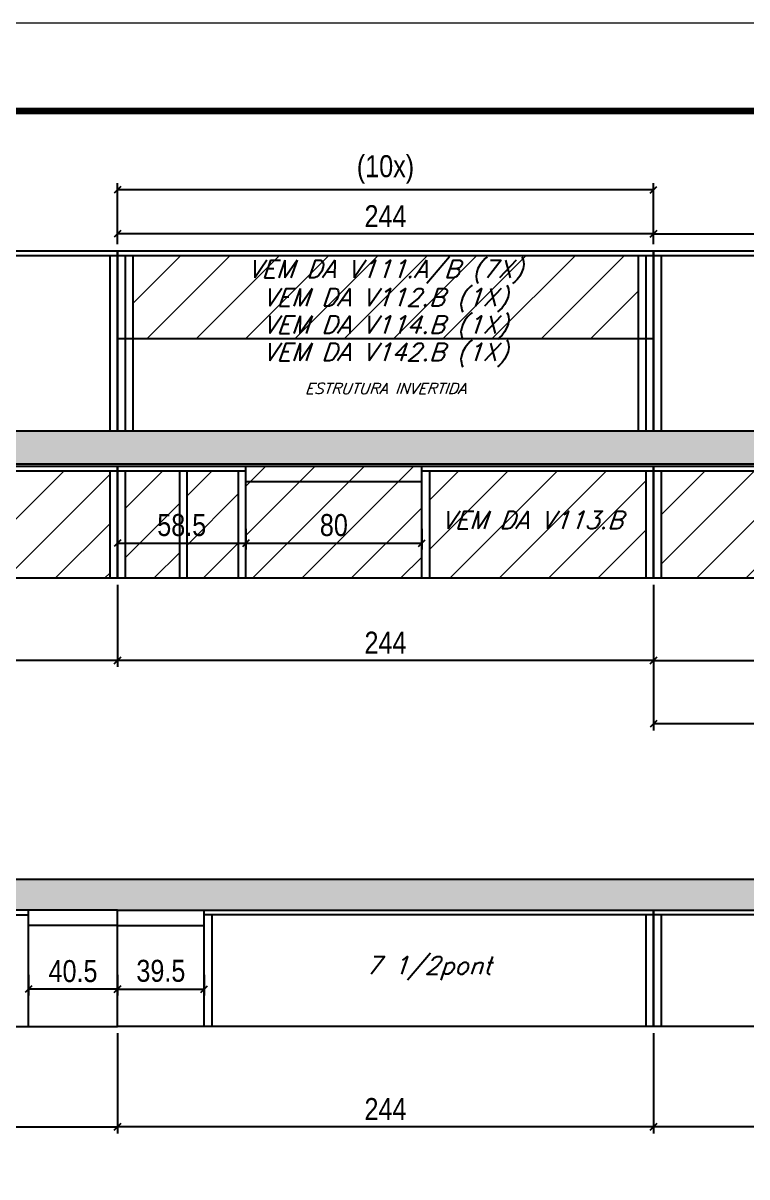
# Model space of a CAD drawing. Extents: x 3330 to 22105, y 1197 to 30204.
# Drawn here: x 5546 to 5876, y 28140 to 28665 of the extents above; entities that cross this region are included whole.
import ezdxf

# ---------------------------------------------------------------- set-up
doc = ezdxf.new("R2010")
doc.units = 0
doc.linetypes.add('DASHED', pattern=[0.75, 0.5, -0.25])
for name, color, linetype in [('COTA', 241, 'Continuous'), ('Painéis', 200, 'Continuous'), ('SARR_2.2x7', 40, 'Continuous'), ('SARR_3.5x7', 81, 'Continuous'), ('texto', 7, 'Continuous')]:
    doc.layers.add(name, color=color, linetype=linetype)
for name, color, linetype, lineweight in [('Folhas', 255, 'Continuous', 9), ('Hachura', 251, 'Continuous', 9), ('SARRAFO DE PRESSAO', 251, 'DASHED', 9)]:
    doc.layers.add(name, color=color, linetype=linetype, lineweight=lineweight)
doc.styles.add('COTA TECNICA', font='techl___.ttf', dxfattribs={"height": 10})
doc.styles.add('COTA TECNICA-50', font='techl___.ttf', dxfattribs={"height": 9})
doc.styles.add('Romans', font='romans.shx')
doc.dimstyles.new('COTA PAINEL-50', dxfattribs={"dimtxt": 9, "dimasz": 3, "dimexe": 3, "dimexo": 3, "dimgap": 3, "dimtad": 1, "dimdec": 1, "dimzin": 12, "dimdsep": 46, "dimtxsty": 'COTA TECNICA-50', "dimblk1": 'OBLIQUE', "dimblk2": 'OBLIQUE', "dimsah": 1, "dimcen": 0.9, "dimclrd": 4, "dimclre": 4, "dimclrt": 240, "dimadec": 1, "dimazin": 3, "dimtfac": 1, "dimtdec": 1, "dimtmove": 0, "dimatfit": 3, "dimfxl": 1, "dimtolj": 1, "dimtzin": 12, "dimarcsym": 0})
doc.dimstyles.new('PAINEL', dxfattribs={"dimtxt": 10, "dimasz": 3, "dimexe": 3, "dimexo": 3, "dimgap": 3, "dimtad": 1, "dimdec": 1, "dimzin": 12, "dimdsep": 46, "dimtxsty": 'COTA TECNICA', "dimblk1": 'OBLIQUE', "dimblk2": 'OBLIQUE', "dimsah": 1, "dimcen": 0.9, "dimclrd": 4, "dimclre": 4, "dimclrt": 240, "dimadec": 1, "dimazin": 3, "dimtfac": 1, "dimtdec": 1, "dimtmove": 0, "dimatfit": 3, "dimfxl": 1, "dimtolj": 1, "dimtzin": 12, "dimarcsym": 0})
pattern_1 = [(45, (-125691.273, -5427.082), (-11.2253202, 11.2253202), [])]

# ---------------------------------------------------------------- blocks, each defined once
blk = doc.blocks.new('9999999999')
at = {"layer": 'Folhas'}
blk.add_lwpolyline([(98138.98, 34190.21), (99623.98, 34190.21), (99623.98, 35240.21), (98138.98, 35240.21)], close=True, dxfattribs=at)
at = {"layer": 'Folhas', "color": 30, "const_width": 3}
blk.add_lwpolyline([(98213.98, 34230.21), (99583.98, 34230.21), (99583.98, 35200.21), (98213.98, 35200.21)], close=True, dxfattribs=at)
blk = doc.blocks.new('_Oblique')
at = {"color": 0, "linetype": 'ByBlock', "lineweight": -2}
blk.add_line((-0.5, -0.5), (0.5, 0.5), dxfattribs=at)
blk = doc.blocks.new('*D1964')
at = {"layer": 'COTA', "color": 4, "linetype": 'ByBlock', "lineweight": -2, "transparency": 16777216}
for p, q in [((5345.36, 28408.91), (5345.36, 28371.57)), ((5589.36, 28408.91), (5589.36, 28371.57)), ((5589.36, 28374.57), (5345.36, 28374.57))]:
    blk.add_line(p, q, dxfattribs=at)
at = {"layer": 'Defpoints', "color": 0, "linetype": 'ByBlock', "transparency": 16777216}
for p in [(5345.36, 28411.91), (5589.36, 28411.91), (5345.36, 28374.57)]:
    blk.add_point(p, dxfattribs=at)
at = {"layer": 'COTA', "color": 4, "linetype": 'ByBlock', "lineweight": -2, "transparency": 16777216, "xscale": 3, "yscale": 3, "zscale": 3, "rotation": 180}
blk.add_blockref('_Oblique', (5345.36, 28374.57), dxfattribs=at)
at = {"layer": 'COTA', "color": 4, "linetype": 'ByBlock', "lineweight": -2, "transparency": 16777216, "xscale": 3, "yscale": 3, "zscale": 3}
blk.add_blockref('_Oblique', (5589.36, 28374.57), dxfattribs=at)
at = {"layer": 'COTA', "color": 240, "linetype": 'ByBlock', "transparency": 16777216, "insert": (5467.36, 28382.14), "char_height": 9, "attachment_point": 5, "style": 'COTA TECNICA-50'}
blk.add_mtext('\\A1;244', dxfattribs=at)
blk = doc.blocks.new('*D1965')
at = {"layer": 'COTA', "color": 4, "linetype": 'ByBlock', "lineweight": -2, "transparency": 16777216}
for p, q in [((5833.36, 28408.91), (5833.36, 28371.57)), ((6077.36, 28408.91), (6077.36, 28371.57)), ((5833.36, 28374.57), (6077.36, 28374.57))]:
    blk.add_line(p, q, dxfattribs=at)
at = {"layer": 'Defpoints', "color": 0, "linetype": 'ByBlock', "transparency": 16777216}
for p in [(5833.36, 28411.91), (6077.36, 28411.91), (6077.36, 28374.57)]:
    blk.add_point(p, dxfattribs=at)
at = {"layer": 'COTA', "color": 4, "linetype": 'ByBlock', "lineweight": -2, "transparency": 16777216, "xscale": 3, "yscale": 3, "zscale": 3, "rotation": 180}
blk.add_blockref('_Oblique', (5833.36, 28374.57), dxfattribs=at)
at = {"layer": 'COTA', "color": 4, "linetype": 'ByBlock', "lineweight": -2, "transparency": 16777216, "xscale": 3, "yscale": 3, "zscale": 3}
blk.add_blockref('_Oblique', (6077.36, 28374.57), dxfattribs=at)
at = {"layer": 'COTA', "color": 240, "linetype": 'ByBlock', "transparency": 16777216, "insert": (5955.36, 28382.65), "char_height": 10, "attachment_point": 5, "style": 'COTA TECNICA'}
blk.add_mtext('\\A1;244', dxfattribs=at)
blk = doc.blocks.new('*D1966')
at = {"layer": 'COTA', "color": 4, "linetype": 'ByBlock', "lineweight": -2, "transparency": 16777216}
for p, q in [((5833.36, 28408.91), (5833.36, 28342.67)), ((6077.36, 28408.91), (6077.36, 28342.67)), ((6077.36, 28345.67), (5833.36, 28345.67))]:
    blk.add_line(p, q, dxfattribs=at)
at = {"layer": 'Defpoints', "color": 0, "linetype": 'ByBlock', "transparency": 16777216}
for p in [(5833.36, 28411.91), (6077.36, 28411.91), (5833.36, 28345.67)]:
    blk.add_point(p, dxfattribs=at)
at = {"layer": 'COTA', "color": 4, "linetype": 'ByBlock', "lineweight": -2, "transparency": 16777216, "xscale": 3, "yscale": 3, "zscale": 3, "rotation": 180}
blk.add_blockref('_Oblique', (5833.36, 28345.67), dxfattribs=at)
at = {"layer": 'COTA', "color": 4, "linetype": 'ByBlock', "lineweight": -2, "transparency": 16777216, "xscale": 3, "yscale": 3, "zscale": 3}
blk.add_blockref('_Oblique', (6077.36, 28345.67), dxfattribs=at)
at = {"layer": 'COTA', "color": 240, "linetype": 'ByBlock', "transparency": 16777216, "insert": (5955.36, 28354.89), "char_height": 10, "attachment_point": 5, "style": 'COTA TECNICA'}
blk.add_mtext('\\A1;(2x)', dxfattribs=at)
blk = doc.blocks.new('*D1967')
at = {"layer": 'COTA', "color": 4, "linetype": 'ByBlock', "lineweight": -2, "transparency": 16777216}
for p, q in [((5589.36, 28434.41), (5589.36, 28424.96)), ((5647.86, 28434.41), (5647.86, 28424.96)), ((5589.36, 28427.96), (5647.86, 28427.96))]:
    blk.add_line(p, q, dxfattribs=at)
at = {"layer": 'Defpoints', "color": 0, "linetype": 'ByBlock', "transparency": 16777216}
for p in [(5589.36, 28437.41), (5647.86, 28437.41), (5647.86, 28427.96)]:
    blk.add_point(p, dxfattribs=at)
at = {"layer": 'COTA', "color": 4, "linetype": 'ByBlock', "lineweight": -2, "transparency": 16777216, "xscale": 3, "yscale": 3, "zscale": 3, "rotation": 180}
blk.add_blockref('_Oblique', (5589.36, 28427.96), dxfattribs=at)
at = {"layer": 'COTA', "color": 4, "linetype": 'ByBlock', "lineweight": -2, "transparency": 16777216, "xscale": 3, "yscale": 3, "zscale": 3}
blk.add_blockref('_Oblique', (5647.86, 28427.96), dxfattribs=at)
at = {"layer": 'COTA', "color": 240, "linetype": 'ByBlock', "transparency": 16777216, "insert": (5618.61, 28436.09), "char_height": 10, "attachment_point": 5, "style": 'COTA TECNICA'}
blk.add_mtext('\\A1;58.5', dxfattribs=at)
blk = doc.blocks.new('*D1968')
at = {"layer": 'COTA', "color": 4, "linetype": 'ByBlock', "lineweight": -2, "transparency": 16777216}
for p, q in [((5647.86, 28434.41), (5647.86, 28424.96)), ((5727.86, 28434.41), (5727.86, 28424.96)), ((5647.86, 28427.96), (5727.86, 28427.96))]:
    blk.add_line(p, q, dxfattribs=at)
at = {"layer": 'Defpoints', "color": 0, "linetype": 'ByBlock', "transparency": 16777216}
for p in [(5647.86, 28437.41), (5727.86, 28437.41), (5727.86, 28427.96)]:
    blk.add_point(p, dxfattribs=at)
at = {"layer": 'COTA', "color": 4, "linetype": 'ByBlock', "lineweight": -2, "transparency": 16777216, "xscale": 3, "yscale": 3, "zscale": 3, "rotation": 180}
blk.add_blockref('_Oblique', (5647.86, 28427.96), dxfattribs=at)
at = {"layer": 'COTA', "color": 4, "linetype": 'ByBlock', "lineweight": -2, "transparency": 16777216, "xscale": 3, "yscale": 3, "zscale": 3}
blk.add_blockref('_Oblique', (5727.86, 28427.96), dxfattribs=at)
at = {"layer": 'COTA', "color": 240, "linetype": 'ByBlock', "transparency": 16777216, "insert": (5687.86, 28436.08), "char_height": 10, "attachment_point": 5, "style": 'COTA TECNICA'}
blk.add_mtext('\\A1;80', dxfattribs=at)
blk = doc.blocks.new('*D1969')
at = {"layer": 'COTA', "color": 4, "linetype": 'ByBlock', "lineweight": -2, "transparency": 16777216}
for p, q in [((5589.36, 28408.91), (5589.36, 28371.57)), ((5833.36, 28408.91), (5833.36, 28371.57)), ((5833.36, 28374.57), (5589.36, 28374.57))]:
    blk.add_line(p, q, dxfattribs=at)
at = {"layer": 'Defpoints', "color": 0, "linetype": 'ByBlock', "transparency": 16777216}
for p in [(5589.36, 28411.91), (5833.36, 28411.91), (5589.36, 28374.57)]:
    blk.add_point(p, dxfattribs=at)
at = {"layer": 'COTA', "color": 4, "linetype": 'ByBlock', "lineweight": -2, "transparency": 16777216, "xscale": 3, "yscale": 3, "zscale": 3, "rotation": 180}
blk.add_blockref('_Oblique', (5589.36, 28374.57), dxfattribs=at)
at = {"layer": 'COTA', "color": 4, "linetype": 'ByBlock', "lineweight": -2, "transparency": 16777216, "xscale": 3, "yscale": 3, "zscale": 3}
blk.add_blockref('_Oblique', (5833.36, 28374.57), dxfattribs=at)
at = {"layer": 'COTA', "color": 240, "linetype": 'ByBlock', "transparency": 16777216, "insert": (5711.36, 28382.65), "char_height": 10, "attachment_point": 5, "style": 'COTA TECNICA'}
blk.add_mtext('\\A1;244', dxfattribs=at)
blk = doc.blocks.new('*D1974')
at = {"layer": 'COTA', "color": 4, "linetype": 'ByBlock', "lineweight": -2, "transparency": 16777216}
for p, q in [((5589.36, 28563.91), (5589.36, 28571.61)), ((5833.36, 28563.91), (5833.36, 28571.61)), ((5833.36, 28568.61), (5589.36, 28568.61))]:
    blk.add_line(p, q, dxfattribs=at)
at = {"layer": 'Defpoints', "color": 0, "linetype": 'ByBlock', "transparency": 16777216}
for p in [(5589.36, 28568.61), (5589.36, 28560.91), (5833.36, 28560.91)]:
    blk.add_point(p, dxfattribs=at)
at = {"layer": 'COTA', "color": 4, "linetype": 'ByBlock', "lineweight": -2, "transparency": 16777216, "xscale": 3, "yscale": 3, "zscale": 3, "rotation": 180}
blk.add_blockref('_Oblique', (5589.36, 28568.61), dxfattribs=at)
at = {"layer": 'COTA', "color": 4, "linetype": 'ByBlock', "lineweight": -2, "transparency": 16777216, "xscale": 3, "yscale": 3, "zscale": 3}
blk.add_blockref('_Oblique', (5833.36, 28568.61), dxfattribs=at)
at = {"layer": 'COTA', "color": 240, "linetype": 'ByBlock', "transparency": 16777216, "insert": (5711.36, 28576.69), "char_height": 10, "attachment_point": 5, "style": 'COTA TECNICA'}
blk.add_mtext('\\A1;244', dxfattribs=at)
blk = doc.blocks.new('*D1975')
at = {"layer": 'COTA', "color": 4, "linetype": 'ByBlock', "lineweight": -2, "transparency": 16777216}
for p, q in [((5589.36, 28563.91), (5589.36, 28591.71)), ((5833.36, 28563.91), (5833.36, 28591.71)), ((5833.36, 28588.71), (5589.36, 28588.71))]:
    blk.add_line(p, q, dxfattribs=at)
at = {"layer": 'Defpoints', "color": 0, "linetype": 'ByBlock', "transparency": 16777216}
for p in [(5589.36, 28588.71), (5589.36, 28560.91), (5833.36, 28560.91)]:
    blk.add_point(p, dxfattribs=at)
at = {"layer": 'COTA', "color": 4, "linetype": 'ByBlock', "lineweight": -2, "transparency": 16777216, "xscale": 3, "yscale": 3, "zscale": 3, "rotation": 180}
blk.add_blockref('_Oblique', (5589.36, 28588.71), dxfattribs=at)
at = {"layer": 'COTA', "color": 4, "linetype": 'ByBlock', "lineweight": -2, "transparency": 16777216, "xscale": 3, "yscale": 3, "zscale": 3}
blk.add_blockref('_Oblique', (5833.36, 28588.71), dxfattribs=at)
at = {"layer": 'COTA', "color": 240, "linetype": 'ByBlock', "transparency": 16777216, "insert": (5711.36, 28597.93), "char_height": 10, "attachment_point": 5, "style": 'COTA TECNICA'}
blk.add_mtext('\\A1;(10x)', dxfattribs=at)
blk = doc.blocks.new('*D1978')
at = {"layer": 'COTA', "color": 4, "linetype": 'ByBlock', "lineweight": -2, "transparency": 16777216}
for p, q in [((5548.86, 28231.47), (5548.86, 28222.02)), ((5589.36, 28231.47), (5589.36, 28222.02)), ((5589.36, 28225.02), (5548.86, 28225.02))]:
    blk.add_line(p, q, dxfattribs=at)
at = {"layer": 'Defpoints', "color": 0, "linetype": 'ByBlock', "transparency": 16777216}
for p in [(5548.86, 28234.47), (5589.36, 28234.47), (5548.86, 28225.02)]:
    blk.add_point(p, dxfattribs=at)
at = {"layer": 'COTA', "color": 4, "linetype": 'ByBlock', "lineweight": -2, "transparency": 16777216, "xscale": 3, "yscale": 3, "zscale": 3, "rotation": 180}
blk.add_blockref('_Oblique', (5548.86, 28225.02), dxfattribs=at)
at = {"layer": 'COTA', "color": 4, "linetype": 'ByBlock', "lineweight": -2, "transparency": 16777216, "xscale": 3, "yscale": 3, "zscale": 3}
blk.add_blockref('_Oblique', (5589.36, 28225.02), dxfattribs=at)
at = {"layer": 'COTA', "color": 240, "linetype": 'ByBlock', "transparency": 16777216, "insert": (5569.11, 28233.13), "char_height": 10, "attachment_point": 5, "style": 'COTA TECNICA'}
blk.add_mtext('\\A1;40.5', dxfattribs=at)
blk = doc.blocks.new('*D1979')
at = {"layer": 'COTA', "color": 4, "linetype": 'ByBlock', "lineweight": -2, "transparency": 16777216}
for p, q in [((5345.36, 28204.97), (5345.36, 28159.37)), ((5589.36, 28204.97), (5589.36, 28159.37)), ((5345.36, 28162.37), (5589.36, 28162.37))]:
    blk.add_line(p, q, dxfattribs=at)
at = {"layer": 'Defpoints', "color": 0, "linetype": 'ByBlock', "transparency": 16777216}
for p in [(5345.36, 28207.97), (5589.36, 28207.97), (5589.36, 28162.37)]:
    blk.add_point(p, dxfattribs=at)
at = {"layer": 'COTA', "color": 4, "linetype": 'ByBlock', "lineweight": -2, "transparency": 16777216, "xscale": 3, "yscale": 3, "zscale": 3, "rotation": 180}
blk.add_blockref('_Oblique', (5345.36, 28162.37), dxfattribs=at)
at = {"layer": 'COTA', "color": 4, "linetype": 'ByBlock', "lineweight": -2, "transparency": 16777216, "xscale": 3, "yscale": 3, "zscale": 3}
blk.add_blockref('_Oblique', (5589.36, 28162.37), dxfattribs=at)
at = {"layer": 'COTA', "color": 240, "linetype": 'ByBlock', "transparency": 16777216, "insert": (5467.36, 28170.44), "char_height": 10, "attachment_point": 5, "style": 'COTA TECNICA'}
blk.add_mtext('\\A1;244', dxfattribs=at)
blk = doc.blocks.new('*D1980')
at = {"layer": 'COTA', "color": 4, "linetype": 'ByBlock', "lineweight": -2, "transparency": 16777216}
for p, q in [((5589.36, 28231.47), (5589.36, 28222.02)), ((5628.86, 28231.47), (5628.86, 28222.02)), ((5589.36, 28225.02), (5628.86, 28225.02))]:
    blk.add_line(p, q, dxfattribs=at)
at = {"layer": 'Defpoints', "color": 0, "linetype": 'ByBlock', "transparency": 16777216}
for p in [(5589.36, 28234.47), (5628.86, 28234.47), (5628.86, 28225.02)]:
    blk.add_point(p, dxfattribs=at)
at = {"layer": 'COTA', "color": 4, "linetype": 'ByBlock', "lineweight": -2, "transparency": 16777216, "xscale": 3, "yscale": 3, "zscale": 3, "rotation": 180}
blk.add_blockref('_Oblique', (5589.36, 28225.02), dxfattribs=at)
at = {"layer": 'COTA', "color": 4, "linetype": 'ByBlock', "lineweight": -2, "transparency": 16777216, "xscale": 3, "yscale": 3, "zscale": 3}
blk.add_blockref('_Oblique', (5628.86, 28225.02), dxfattribs=at)
at = {"layer": 'COTA', "color": 240, "linetype": 'ByBlock', "transparency": 16777216, "insert": (5609.11, 28233.27), "char_height": 10, "attachment_point": 5, "style": 'COTA TECNICA'}
blk.add_mtext('\\A1;39.5', dxfattribs=at)
blk = doc.blocks.new('*D1981')
at = {"layer": 'COTA', "color": 4, "linetype": 'ByBlock', "lineweight": -2, "transparency": 16777216}
for p, q in [((5589.36, 28204.97), (5589.36, 28159.37)), ((5833.36, 28204.97), (5833.36, 28159.37)), ((5833.36, 28162.37), (5589.36, 28162.37))]:
    blk.add_line(p, q, dxfattribs=at)
at = {"layer": 'Defpoints', "color": 0, "linetype": 'ByBlock', "transparency": 16777216}
for p in [(5589.36, 28207.97), (5833.36, 28207.97), (5589.36, 28162.37)]:
    blk.add_point(p, dxfattribs=at)
at = {"layer": 'COTA', "color": 4, "linetype": 'ByBlock', "lineweight": -2, "transparency": 16777216, "xscale": 3, "yscale": 3, "zscale": 3, "rotation": 180}
blk.add_blockref('_Oblique', (5589.36, 28162.37), dxfattribs=at)
at = {"layer": 'COTA', "color": 4, "linetype": 'ByBlock', "lineweight": -2, "transparency": 16777216, "xscale": 3, "yscale": 3, "zscale": 3}
blk.add_blockref('_Oblique', (5833.36, 28162.37), dxfattribs=at)
at = {"layer": 'COTA', "color": 240, "linetype": 'ByBlock', "transparency": 16777216, "insert": (5711.36, 28170.44), "char_height": 10, "attachment_point": 5, "style": 'COTA TECNICA'}
blk.add_mtext('\\A1;244', dxfattribs=at)
blk = doc.blocks.new('*D1982')
at = {"layer": 'COTA', "color": 4, "linetype": 'ByBlock', "lineweight": -2, "transparency": 16777216}
for p, q in [((5833.36, 28204.97), (5833.36, 28159.37)), ((5988.86, 28204.97), (5988.86, 28159.37)), ((5988.86, 28162.37), (5833.36, 28162.37))]:
    blk.add_line(p, q, dxfattribs=at)
at = {"layer": 'Defpoints', "color": 0, "linetype": 'ByBlock', "transparency": 16777216}
for p in [(5833.36, 28207.97), (5988.86, 28207.97), (5833.36, 28162.37)]:
    blk.add_point(p, dxfattribs=at)
at = {"layer": 'COTA', "color": 4, "linetype": 'ByBlock', "lineweight": -2, "transparency": 16777216, "xscale": 3, "yscale": 3, "zscale": 3, "rotation": 180}
blk.add_blockref('_Oblique', (5833.36, 28162.37), dxfattribs=at)
at = {"layer": 'COTA', "color": 4, "linetype": 'ByBlock', "lineweight": -2, "transparency": 16777216, "xscale": 3, "yscale": 3, "zscale": 3}
blk.add_blockref('_Oblique', (5988.86, 28162.37), dxfattribs=at)
at = {"layer": 'COTA', "color": 240, "linetype": 'ByBlock', "transparency": 16777216, "insert": (5911.11, 28170.48), "char_height": 10, "attachment_point": 5, "style": 'COTA TECNICA'}
blk.add_mtext('\\A1;155.5', dxfattribs=at)
blk = doc.blocks.new('*D2984')
at = {"layer": 'COTA', "color": 4, "linetype": 'ByBlock', "lineweight": -2, "transparency": 16777216}
for p, q in [((5833.36, 28563.91), (5833.36, 28571.61)), ((6077.36, 28563.91), (6077.36, 28571.61)), ((5833.36, 28568.61), (6077.36, 28568.61))]:
    blk.add_line(p, q, dxfattribs=at)
at = {"layer": 'Defpoints', "color": 0, "linetype": 'ByBlock', "transparency": 16777216}
for p in [(6077.36, 28568.61), (5833.36, 28560.91), (6077.36, 28560.91)]:
    blk.add_point(p, dxfattribs=at)
at = {"layer": 'COTA', "color": 4, "linetype": 'ByBlock', "lineweight": -2, "transparency": 16777216, "xscale": 3, "yscale": 3, "zscale": 3, "rotation": 180}
blk.add_blockref('_Oblique', (5833.36, 28568.61), dxfattribs=at)
at = {"layer": 'COTA', "color": 4, "linetype": 'ByBlock', "lineweight": -2, "transparency": 16777216, "xscale": 3, "yscale": 3, "zscale": 3}
blk.add_blockref('_Oblique', (6077.36, 28568.61), dxfattribs=at)
at = {"layer": 'COTA', "color": 240, "linetype": 'ByBlock', "transparency": 16777216, "insert": (5955.36, 28576.69), "char_height": 10, "attachment_point": 5, "style": 'COTA TECNICA'}
blk.add_mtext('\\A1;244', dxfattribs=at)

msp = doc.modelspace()

# ---------------------------------------------------------------- hatches: boundary and pattern name
at = {"layer": 'COTA', "linetype": 'ByBlock'}
h = msp.add_hatch(dxfattribs=at)
h.set_pattern_fill('AR-CONC', color=256, scale=0.03)
h.set_pattern_definition([(50, (-125691.2733, -5427.082), (5.46554007, -0.47817257), [0.5715, -6.2865]), (355, (-125691.273, -5427.082), (-1.05730264, 5.73170536), [0.4572, -5.02921753]), (100.4514447, (-125690.818, -5427.122), (4.40823741, 5.25353256), [0.48570026, -5.34270734]), (46.1842, (-125691.273, -5425.558), (8.13237123, -1.26126984), [0.85725, -9.42975]), (96.6355576, (-125690.5956, -5425.663), (7.122124, 7.42278374), [0.7285507, -8.01406824]), (351.184151, (-125691.273, -5425.558), (7.122124, 7.42278374), [0.685799, -7.54379196]), (21, (-125690.5113, -5425.939), (4.54843174, -3.06795595), [0.5715, -6.2865]), (326, (-125690.511, -5425.939), (1.85406085, 5.52563898), [0.4572, -5.0292]), (71.451445, (-125690.132, -5426.195), (6.40249258, 2.45768307), [0.48570026, -5.34269813]), (37.5, (-125691.2733, -5427.0821), (0.092658098, 2.536651166), [0, -4.96824, 0, -5.1054, 0, -5.04825]), (7.5, (-125691.2733, -5427.0821), (2.004589875, 3.005417245), [0, -2.91084, 0, -4.85394, 0, -1.92405]), (327.5, (-125692.9725, -5427.0821), (4.067717855, -0.17186232), [0, -1.905, 0, -5.9436, 0, -7.8867]), (317.5, (-125693.7345, -5427.082), (4.44387544, 0.76279473), [0, -2.4765, 0, -3.94716, 0, -5.6007])])
h.paths.add_polyline_path([(5345.36, 28478.91), (5345.36, 28463.91), (6321.36, 28463.91), (6321.36, 28478.91)])
h = msp.add_hatch(dxfattribs=at)
h.set_pattern_fill('AR-CONC', color=256, scale=0.03)
h.set_pattern_definition([(50, (-125691.2733, -5456.364), (5.46554007, -0.47817257), [0.5715, -6.2865]), (355, (-125691.273, -5456.364), (-1.05730264, 5.73170536), [0.4572, -5.02921753]), (100.4514447, (-125690.818, -5456.4036), (4.40823741, 5.25353256), [0.48570026, -5.34270734]), (46.1842, (-125691.273, -5454.84), (8.13237123, -1.26126984), [0.85725, -9.42975]), (96.6355576, (-125690.5956, -5454.945), (7.122124, 7.42278374), [0.7285507, -8.01406824]), (351.184151, (-125691.273, -5454.84), (7.122124, 7.42278374), [0.685799, -7.54379196]), (21, (-125690.5113, -5455.221), (4.54843174, -3.06795595), [0.5715, -6.2865]), (326, (-125690.511, -5455.221), (1.85406085, 5.52563898), [0.4572, -5.0292]), (71.451445, (-125690.132, -5455.4765), (6.40249258, 2.45768307), [0.48570026, -5.34269813]), (37.5, (-125691.2733, -5456.3638), (0.092658098, 2.536651166), [0, -4.96824, 0, -5.1054, 0, -5.04825]), (7.5, (-125691.2733, -5456.3638), (2.004589875, 3.005417245), [0, -2.91084, 0, -4.85394, 0, -1.92405]), (327.5, (-125692.9725, -5456.3638), (4.067717855, -0.17186232), [0, -1.905, 0, -5.9436, 0, -7.8867]), (317.5, (-125693.7345, -5456.3638), (4.44387544, 0.76279473), [0, -2.4765, 0, -3.94716, 0, -5.6007])])
h.paths.add_polyline_path([(6015.86, 28260.97), (6314.86, 28260.97), (6314.86, 28274.97), (5345.36, 28274.97), (5345.36, 28260.97), (5589.36, 28260.97), (5833.36, 28260.97), (5988.86, 28260.97), (5988.86, 28227.97), (6015.86, 28227.97)])
at = {"layer": 'Hachura', "linetype": 'ByBlock'}
h = msp.add_hatch(dxfattribs=at)
h.set_pattern_fill('ANSI31', color=256, scale=5)
h.set_pattern_definition(pattern_1)
h.paths.add_polyline_path([(5826.36, 28520.91), (5826.36, 28558.71), (5596.36, 28558.71), (5596.36, 28520.91)])
h.paths.add_polyline_path([(6199.86, 28520.91), (6199.86, 28558.71), (6077.36, 28558.71), (6077.36, 28520.91)])
h = msp.add_hatch(dxfattribs=at)
h.set_pattern_fill('ANSI31', color=256, scale=5)
h.set_pattern_definition(pattern_1)
h.paths.add_polyline_path([(5585.86, 28411.91), (5585.86, 28460.71), (5363.86, 28460.71), (5363.86, 28411.91)])
h.paths.add_polyline_path([(5592.86, 28411.91), (5617.53, 28411.91), (5617.53, 28460.71), (5592.86, 28460.71)])
h.paths.add_polyline_path([(5621.03, 28411.91), (5644.36, 28411.91), (5644.36, 28460.71), (5621.03, 28460.71)])
h.paths.add_polyline_path([(5647.86, 28455.91), (5647.86, 28411.91), (5727.86, 28411.91), (5727.86, 28455.91)])
h.paths.add_polyline_path([(5829.86, 28411.91), (5829.86, 28460.71), (5731.36, 28460.71), (5731.36, 28411.91)])
h.paths.add_polyline_path([(6073.86, 28411.91), (6073.86, 28460.71), (5836.86, 28460.71), (5836.86, 28411.91)])
h.paths.add_polyline_path([(6105.36, 28460.71), (6080.86, 28460.71), (6080.86, 28411.91), (6105.36, 28411.91)])
h.paths.add_polyline_path([(6108.86, 28455.91), (6108.86, 28411.91), (6188.86, 28411.91), (6188.86, 28455.91)])
h.paths.add_polyline_path([(6317.86, 28411.91), (6317.86, 28460.71), (6192.36, 28460.71), (6192.36, 28411.91)])
h.paths.add_polyline_path([(6188.86, 28455.91), (6188.86, 28462.91), (6108.86, 28462.91), (6108.86, 28455.91)])
h.paths.add_polyline_path([(5727.86, 28455.91), (5727.86, 28462.91), (5647.86, 28462.91), (5647.86, 28455.91)])

# ---------------------------------------------------------------- linework, layer by layer
at = {"layer": 'COTA', "linetype": 'ByBlock'}
for p, q in [((5592.86, 28520.91), (5592.86, 28478.91)), ((5829.86, 28520.91), (5829.86, 28478.91)), ((6321.36, 28478.91), (5345.36, 28478.91)), ((5345.36, 28274.97), (6314.86, 28274.97))]:
    msp.add_line(p, q, dxfattribs=at)
at = {"layer": 'Painéis', "linetype": 'Continuous'}
for p, q in [((5833.36, 28520.91), (5589.36, 28520.91)), ((5589.36, 28411.91), (5589.36, 28462.91)), ((5833.36, 28411.91), (5833.36, 28462.91)), ((5833.36, 28411.91), (5833.36, 28462.91)), ((5589.36, 28207.97), (5589.36, 28260.97)), ((5589.36, 28207.97), (5589.36, 28260.97))]:
    msp.add_line(p, q, dxfattribs=at)
for points in [[(5345.36, 28560.91), (5589.36, 28560.91), (5589.36, 28478.91), (5345.36, 28478.91)], [(5589.36, 28560.91), (5833.36, 28560.91), (5833.36, 28478.91), (5589.36, 28478.91)], [(5833.36, 28560.91), (6077.36, 28560.91), (6077.36, 28478.91), (5833.36, 28478.91)], [(6321.36, 28463.91), (5345.36, 28463.91), (5345.36, 28462.91), (6321.36, 28462.91)], [(5345.36, 28462.91), (5589.36, 28462.91), (5589.36, 28411.91), (5345.36, 28411.91)], [(5589.36, 28462.91), (5833.36, 28462.91), (5833.36, 28411.91), (5589.36, 28411.91)], [(5833.36, 28462.91), (6077.36, 28462.91), (6077.36, 28411.91), (5833.36, 28411.91)], [(5589.36, 28260.97), (5345.36, 28260.97), (5345.36, 28207.97), (5589.36, 28207.97)], [(5589.36, 28260.97), (5833.36, 28260.97), (5833.36, 28207.97), (5589.36, 28207.97)], [(5833.36, 28260.97), (5988.86, 28260.97), (5988.86, 28207.97), (5833.36, 28207.97)]]:
    msp.add_lwpolyline(points, close=True, dxfattribs=at)
at = {"layer": 'SARR_2.2x7', "linetype": 'Continuous'}
for p, q in [((5589.36, 28558.71), (5360.36, 28558.71)), ((5833.36, 28558.71), (5589.36, 28558.71)), ((6077.36, 28558.71), (5833.36, 28558.71)), ((5589.36, 28460.71), (5360.36, 28460.71)), ((5647.86, 28460.71), (5589.36, 28460.71)), ((5833.36, 28460.71), (5727.86, 28460.71)), ((6077.36, 28460.71), (5833.36, 28460.71)), ((5647.86, 28455.91), (5727.86, 28455.91)), ((5345.36, 28258.77), (5548.86, 28258.77)), ((5833.36, 28258.77), (5628.86, 28258.77)), ((5988.86, 28258.77), (5833.36, 28258.77)), ((5589.36, 28253.97), (5548.86, 28253.97)), ((5589.36, 28253.97), (5628.86, 28253.97))]:
    msp.add_line(p, q, dxfattribs=at)
at = {"layer": 'SARR_3.5x7'}
for p, q in [((5585.86, 28558.71), (5585.86, 28478.91)), ((5592.86, 28558.71), (5592.86, 28520.91)), ((5596.36, 28558.71), (5596.36, 28478.91)), ((5826.36, 28558.71), (5826.36, 28478.91)), ((5829.86, 28558.71), (5829.86, 28520.91)), ((5836.86, 28558.71), (5836.86, 28478.91)), ((5585.86, 28460.71), (5585.86, 28411.91)), ((5592.86, 28460.71), (5592.86, 28411.91)), ((5617.53, 28460.71), (5617.53, 28411.91)), ((5621.03, 28411.91), (5621.03, 28460.71)), ((5644.36, 28460.71), (5644.36, 28411.91)), ((5647.86, 28411.91), (5647.86, 28462.91)), ((5727.86, 28411.91), (5727.86, 28462.91)), ((5731.36, 28460.71), (5731.36, 28411.91)), ((5829.86, 28460.71), (5829.86, 28411.91)), ((5836.86, 28460.71), (5836.86, 28411.91)), ((5548.86, 28207.97), (5548.86, 28260.97)), ((5628.86, 28207.97), (5628.86, 28260.97)), ((5632.36, 28258.77), (5632.36, 28207.97)), ((5829.86, 28258.77), (5829.86, 28207.97)), ((5836.86, 28258.77), (5836.86, 28207.97))]:
    msp.add_line(p, q, dxfattribs=at)

# ---------------------------------------------------------------- block references
at = {"layer": 'SARRAFO DE PRESSAO', "color": 6, "linetype": 'ByBlock'}
msp.add_blockref('9999999999', (-93210.75, -6575.66), dxfattribs=at)

# ---------------------------------------------------------------- texts
at = {"layer": 'texto', "color": 2, "attachment_point": 5, "style": 'Romans'}
for s, insert, char_height in [('{\\Q19;\\C256;VEM DA V111.A/B (7X)}', (5711.36, 28551.33), 8), ('{\\Q19;\\C256;VEM DA V112.B (1X)}', (5711.36, 28538.46), 8), ('{\\Q19;\\C256;VEM DA V114.B (1X)}', (5711.36, 28526.02), 8), ('{\\Q19;\\C256;VEM DA V142.B (1X)}', (5711.36, 28513.53), 8), ('{\\Q19;\\C256;ESTRUTURA INVERTIDA}', (5711.36, 28498.28), 5), ('{\\Q19;\\C256;VEM DA V113.B}', (5778.1, 28438.41), 8), ('{\\Q19;\\C256;7 1/2pont}', (5731.11, 28234.47), 8)]:
    msp.add_mtext(s, dxfattribs=dict(at, insert=insert, char_height=char_height))

# ---------------------------------------------------------------- dimensions: what is measured, and where the dimension line sits
at = {"layer": 'COTA', "linetype": 'ByBlock'}
for base, p1, p2, text, picture, middle in [((5589.36, 28588.71), (5833.36, 28560.91), (5589.36, 28560.91), '(10x)', '*D1975', (5711.36, 28597.93)), ((5833.36, 28345.67), (6077.36, 28411.91), (5833.36, 28411.91), '(2x)', '*D1966', (5955.36, 28354.89))]:
    dim = msp.add_linear_dim(base=base, p1=p1, p2=p2, text=text, dimstyle='PAINEL', dxfattribs=at)
    dim.commit()
    dim.dimension.update_dxf_attribs({"geometry": picture, "text_midpoint": middle})
for base, p1, p2, picture, middle in [((5589.36, 28568.61), (5833.36, 28560.91), (5589.36, 28560.91), '*D1974', (5711.36, 28576.69)), ((6077.36, 28568.61), (5833.36, 28560.91), (6077.36, 28560.91), '*D2984', (5955.36, 28576.69)), ((5647.86, 28427.96), (5589.36, 28437.41), (5647.86, 28437.41), '*D1967', (5618.61, 28436.09)), ((5589.36, 28374.57), (5833.36, 28411.91), (5589.36, 28411.91), '*D1969', (5711.36, 28382.65)), ((6077.36, 28374.57), (5833.36, 28411.91), (6077.36, 28411.91), '*D1965', (5955.36, 28382.65)), ((5589.36, 28162.37), (5345.36, 28207.97), (5589.36, 28207.97), '*D1979', (5467.36, 28170.44))]:
    dim = msp.add_linear_dim(base=base, p1=p1, p2=p2, dimstyle='PAINEL', dxfattribs=at)
    dim.commit()
    dim.dimension.update_dxf_attribs({"geometry": picture, "text_midpoint": middle})
for base, p1, p2, picture, middle in [((5727.86, 28427.96), (5647.86, 28437.41), (5727.86, 28437.41), '*D1968', (5687.86, 28436.08)), ((5628.86, 28225.02), (5589.36, 28234.47), (5628.86, 28234.47), '*D1980', (5609.11, 28233.27))]:
    dim = msp.add_linear_dim(base=base, p1=p1, p2=p2, dimstyle='PAINEL', override={"dimtmove": 1}, dxfattribs=at)
    dim.commit()
    dim.dimension.update_dxf_attribs({"geometry": picture, "text_midpoint": middle})
for base, p1, p2, dimstyle, override, picture, middle in [((5345.36, 28374.57), (5589.36, 28411.91), (5345.36, 28411.91), 'COTA PAINEL-50', {"dimarcsym": 1}, '*D1964', (5467.36, 28382.14)), ((5548.86, 28225.02), (5589.36, 28234.47), (5548.86, 28234.47), 'PAINEL', {"dimtmove": 1}, '*D1978', (5569.11, 28233.13))]:
    dim = msp.add_linear_dim(base=base, p1=p1, p2=p2, angle=180, dimstyle=dimstyle, override=override, dxfattribs=at)
    dim.commit()
    dim.dimension.update_dxf_attribs({"geometry": picture, "text_midpoint": middle})
for base, p1, p2, picture, middle in [((5589.36, 28162.37), (5833.36, 28207.97), (5589.36, 28207.97), '*D1981', (5711.36, 28170.44)), ((5833.36, 28162.37), (5988.86, 28207.97), (5833.36, 28207.97), '*D1982', (5911.11, 28170.48))]:
    dim = msp.add_linear_dim(base=base, p1=p1, p2=p2, angle=180, dimstyle='PAINEL', dxfattribs=at)
    dim.commit()
    dim.dimension.update_dxf_attribs({"geometry": picture, "text_midpoint": middle})

doc.saveas('drawing.dxf')
